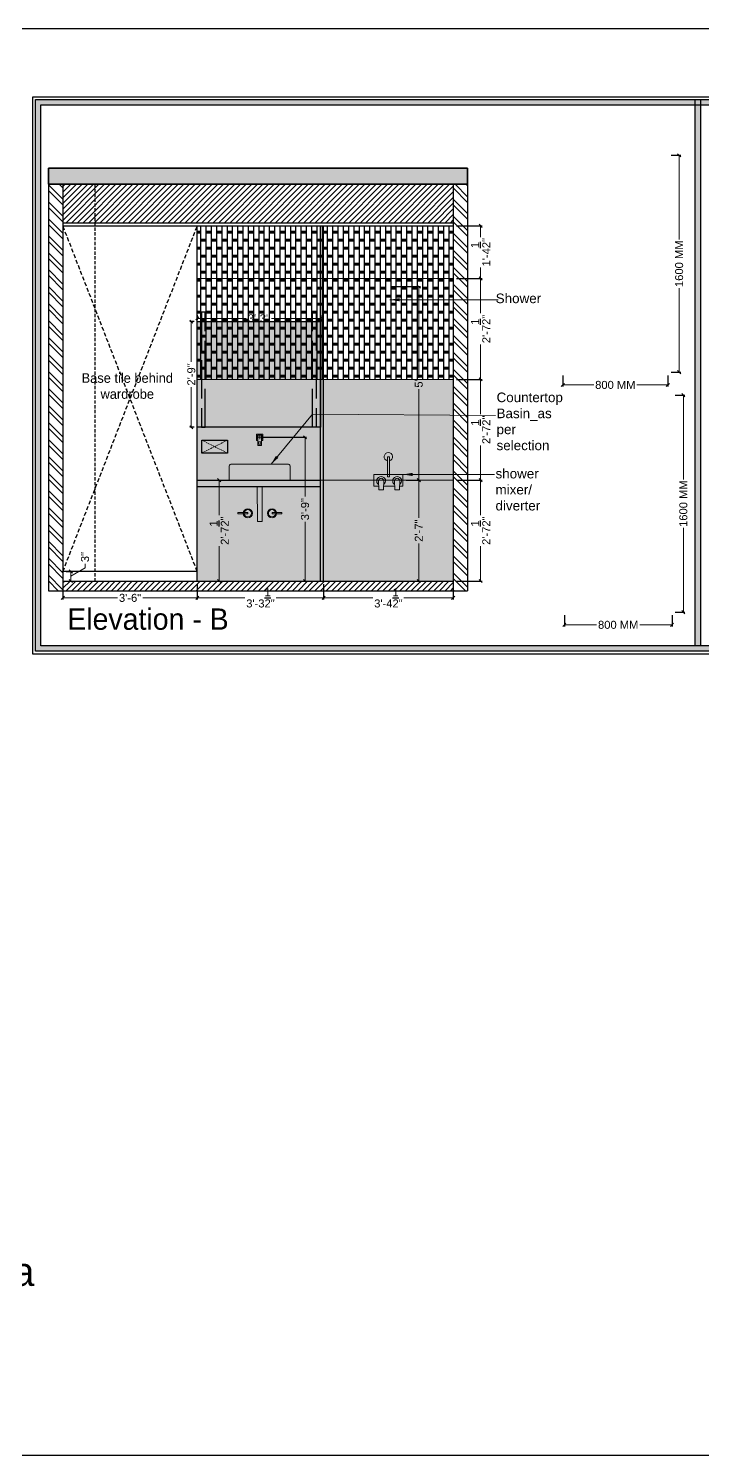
# Model space of a CAD drawing. Header units: millimetres. Extents: x 56222 to 3066687, y -650199 to -121287.
# Drawn here: x 149151 to 149361.6, y -185414.1 to -184968.4 of the extents above; entities that cross this region are included whole.
import ezdxf

# ---------------------------------------------------------------- set-up
doc = ezdxf.new("R2010")
doc.units = ezdxf.units.MM
doc.header["$MEASUREMENT"] = 0
doc.header["$PDMODE"] = 35
for name, pattern in [('ACAD_ISO02W100', [15, 12, -3]), ('DASHED', [0.75, 0.5, -0.25]), ('DASHED2', [0.375, 0.25, -0.125]), ('DASHEDX2', [1.5, 1, -0.5])]:
    doc.linetypes.add(name, pattern=pattern)
doc.layers.get('Defpoints').update_dxf_attribs({"color": 220})
doc.layers.add('AR HATCH-7', color=7, linetype='Continuous')
doc.layers.add('str coll', color=6, linetype='Continuous')
for name, color, linetype, lineweight in [('dim05', 1, 'Continuous', 13), ('Dimension', 10, 'DASHEDX2', 20), ('Flooring', 253, 'Continuous', 30), ('FUR', 250, 'Continuous', 0), ('FURNITURE', 32, 'Continuous', 9), ('HACHA', 253, 'Continuous', 5), ('INT-MISCELLENOUS', 250, 'Continuous', 0), ('LABALLING', 1, 'Continuous', 25), ('NAME PLATE', 7, 'Continuous', 25), ('sec. mark', 5, 'Continuous', 25), ('SECOND FLOOR ( PLine )', 7, 'Continuous', 30), ('UTILITY', 48, 'Continuous', 9), ('wall', 7, 'Continuous', 30), ('XX~SLAB ( BEAM )~ ( DIM )', 7, 'Continuous', 9), ('XX~STR BEAM', 5, 'ACAD_ISO02W100', 9)]:
    doc.layers.add(name, color=color, linetype=linetype, lineweight=lineweight)
doc.layers.add('hatch', color=253, linetype='Continuous', lineweight=0, transparency=0.4)
doc.styles.add('Arial', font='arial.ttf')
doc.styles.add('DATE', font='swissc.ttf', dxfattribs={"height": 6.75})
doc.styles.get("Standard").update_dxf_attribs({"font": 'arial.ttf', "height": 6})
doc.dimstyles.new('ISO-25', dxfattribs={"dimtxt": 2.5, "dimasz": 1, "dimexe": 0.5, "dimexo": 1, "dimtad": 0, "dimdec": 1, "dimlunit": 4, "dimtxsty": 'Standard', "dimblk": 'OBLIQUE', "dimcen": 2.5, "dimclrd": 1, "dimclre": 1, "dimclrt": 5, "dimadec": 0, "dimazin": 0, "dimtfac": 1, "dimtdec": 1, "dimtmove": 0, "dimatfit": 3, "dimfxl": 1, "dimlwd": -1, "dimarcsym": 0})
pattern_1 = [(45, (-68.966, 121.1821), (-0.8838834765, 0.8838834765), [])]
pattern_2 = [(135, (-68.966, 121.182), (-2.65165043, -2.65165043), []), (135, (-68.966, 122.95), (-2.65165043, -2.65165043), [])]

# ---------------------------------------------------------------- blocks, each defined once
blk = doc.blocks.new('28')
at = {"layer": 'INT-MISCELLENOUS'}
for p, q in [((2734, 15226), (2801, 15226)), ((2734, 15158), (2734, 15225)), ((2747, 15158), (2734, 15158)), ((2744, 15215), (2744, 15169)), ((2744, 15214), (2744, 15170)), ((2791, 15215), (2745, 15215)), ((2745, 15214), (2745, 15170)), ((2746, 15213), (2745, 15191)), ((2745, 15190), (2745, 15169)), ((2745, 15169), (2745, 15169)), ((2745, 15169), (2747, 15169)), ((2790, 15215), (2746, 15215)), ((2790, 15215), (2746, 15215)), ((2746, 15213), (2748, 15212)), ((2746, 15168), (2747, 15168)), ((2746, 15168), (2747, 15168)), ((2789, 15213), (2747, 15213)), ((2747, 15166), (2747, 15105)), ((2748, 15212), (2748, 15105)), ((2788, 15192), (2748, 15192)), ((2763, 15192), (2773, 15192)), ((2768, 15212), (2768, 15172)), ((2788, 15212), (2790, 15213)), ((2788, 15105), (2788, 15212)), ((2789, 15169), (2790, 15169)), ((2789, 15168), (2791, 15168)), ((2789, 15168), (2790, 15168)), ((2789, 15168), (2790, 15168)), ((2789, 15105), (2789, 15166)), ((2801, 15158), (2789, 15158)), ((2791, 15191), (2790, 15213)), ((2790, 15169), (2790, 15169)), ((2791, 15170), (2791, 15214)), ((2791, 15169), (2791, 15190)), ((2792, 15169), (2792, 15215)), ((2792, 15170), (2792, 15214)), ((2802, 15225), (2802, 15158)), ((2788, 15104), (2748, 15104)), ((2748, 15104), (2748, 15104)), ((2756, 15143), (2756, 15122)), ((2778, 15145), (2758, 15145)), ((2758, 15120), (2778, 15120)), ((2780, 15122), (2780, 15143)), ((2788, 15104), (2788, 15104))]:
    blk.add_line(p, q, dxfattribs=at)
for centre, radius, start, end in [((2734, 15225), 0.5, 90, 180), ((2734, 15158), 0.5, 180, 270), ((2745, 15215), 0.5, 90, 180), ((2746, 15214), 1.75, 90, 180), ((2746, 15170), 1.75, 180, 270), ((2745, 15169), 0.5, 180, 270), ((2746, 15214), 1.54, 90, 180), ((2745, 15190), 0.5, 176.8709, 180.0001), ((2746, 15170), 1.54, 180, 270), ((2745, 15169), 0.5, 180.0001, 270), ((2747, 15213), 0.5, 90, 176.8709), ((2789, 15213), 0.5, 3.1291, 90), ((2790, 15214), 1.75, 0, 90), ((2790, 15214), 1.54, 0, 90), ((2790, 15170), 1.75, 270, 0), ((2790, 15170), 1.54, 270, 0), ((2790, 15169), 0.5, 270, 359.9999), ((2791, 15215), 0.5, 0, 90), ((2790, 15190), 0.5, 0, 3.1291), ((2791, 15169), 0.5, 270, 0), ((2801, 15225), 0.5, 0, 90), ((2801, 15158), 0.5, 270, 0), ((2748, 15105), 0.5, 180, 270), ((2788, 15105), 0.5, 270, 0)]:
    blk.add_arc(centre, radius, start, end, dxfattribs=at)
blk.add_ellipse((2789, 15166), major_axis=(0, -3.5), ratio=0.087489, start_param=4.267199, end_param=4.712542, dxfattribs=at)
for points, knots in [([(2747, 15169), (2747, 15169), (2747, 15169), (2747, 15169), (2747, 15168), (2747, 15167), (2747, 15167), (2747, 15166)], [0.1341546, 0.1341546, 0.1341546, 0.1341546, 0.2729105, 0.4084535, 0.5742392, 0.7712264, 1, 1, 1, 1]), ([(2789, 15168), (2789, 15168), (2789, 15168), (2789, 15169), (2789, 15169), (2789, 15169), (2789, 15169), (2789, 15169)], [0, 0, 0, 0, 0.01693, 0.2332864, 0.4356781, 0.6238469, 0.7791071, 0.7791071, 0.7791071, 0.7791071]), ([(2756, 15143), (2756, 15143), (2756, 15144), (2756, 15144), (2757, 15145), (2757, 15145), (2758, 15145)], [0, 0, 0, 0, 0.263778, 0.516477, 0.767899, 1, 1, 1, 1]), ([(2758, 15120), (2757, 15120), (2757, 15120), (2756, 15121), (2756, 15122), (2756, 15122), (2756, 15122)], [0, 0, 0, 0, 0.263778, 0.516477, 0.767899, 1, 1, 1, 1]), ([(2778, 15145), (2778, 15145), (2779, 15145), (2780, 15144), (2780, 15144), (2780, 15143), (2780, 15143)], [0, 0, 0, 0, 0.263778, 0.516477, 0.767899, 1, 1, 1, 1]), ([(2780, 15122), (2780, 15122), (2780, 15121), (2780, 15121), (2779, 15120), (2778, 15120), (2778, 15120)], [0, 0, 0, 0, 0.263778, 0.516477, 0.767899, 1, 1, 1, 1])]:
    blk.add_open_spline(points, degree=3, knots=knots, dxfattribs=at)
blk = doc.blocks.new('404COK-E')
for p, q in [((0.82, 0, 1), (0.7, -2.68, 1)), ((-0.82, 0, 1), (-0.7, -2.68, 1)), ((-0.57, -2.8, 1), (0.57, -2.8, 1))]:
    blk.add_line(p, q)
for centre, radius, start, end in [((0, 0, 1), 1.38, 304.096, 235.904), ((0, 0, 1), 0.824, 0, 180), ((-0.57, -2.68, 1), 0.125, 180, 270), ((0.57, -2.68, 1), 0.125, 270, 0)]:
    blk.add_arc(centre, radius, start, end)
blk = doc.blocks.new('hgwg')
at = {"layer": 'Dimension', "true_color": 0xd39e00}
h = blk.add_hatch(color=42, dxfattribs=at)
h.dxf.hatch_style = 1
h.paths.add_polyline_path([(27505.71, 45.05), (27494.27, 45.05), (27494.27, 44.9), (27505.71, 44.9)])
h = blk.add_hatch(color=42, dxfattribs=at)
h.dxf.hatch_style = 1
h.paths.add_polyline_path([(27523.3, 44.9), (27509.68, 44.9), (27509.68, 44.75), (27523.3, 44.75)])
at = {"layer": 'Dimension', "color": 42, "true_color": 0xd39e00}
for p, q in [((27494.27, 45.05), (27505.71, 45.05)), ((27494.27, 44.9), (27494.27, 45.05)), ((27494.27, 44.9), (27505.71, 44.9)), ((27505.71, 45.05), (27505.71, 44.9)), ((27509.68, 44.9), (27523.3, 44.9)), ((27509.68, 44.9), (27509.68, 44.75)), ((27523.3, 44.75), (27523.3, 44.9)), ((27509.68, 44.75), (27523.3, 44.75))]:
    blk.add_line(p, q, dxfattribs=at)
at = {"layer": 'Dimension', "color": 42, "true_color": 0xd39e00, "attachment_point": 1}
for s, width, insert, char_height in [('{\\fCinzel|b0|i0|c0|p2;\\H1.5x;M\\fAmsterdam One|b0|i0|c0|p2;\\H2x;aya}', 85.3277, (27490.17, 69.17), 6), ('{\\fCinzel|b0|i0|c0|p2;SPACE     STUDIO}', 66.129, (27494.83, 47.86), 2.5)]:
    blk.add_mtext_dynamic_manual_height_columns(s, width=width, gutter_width=30, heights=[0], dxfattribs=dict(at, insert=insert, char_height=char_height))
blk = doc.blocks.new('_Oblique')
at = {"layer": 'wall', "color": 0, "lineweight": -2}
blk.add_line((-0.5, -0.5), (0.5, 0.5), dxfattribs=at)
blk = doc.blocks.new('*D1089')
at = {"layer": 'Defpoints', "color": 0, "lineweight": 25, "transparency": 16777216}
for p in [(149207.34, -185109.48, -0.13), (149210.58, -185109.48), (149207.34, -185140.97)]:
    blk.add_point(p, dxfattribs=at)
at = {"layer": 'dim05', "color": 1, "linetype": 'Continuous', "lineweight": -2, "transparency": 16777216}
for p, q in [((149208.34, -185109.48), (149211.08, -185109.48)), ((149208.34, -185140.97), (149211.08, -185140.97))]:
    blk.add_line(p, q, dxfattribs=at)
at = {"layer": 'dim05', "color": 1, "linetype": 'Continuous', "transparency": 16777216}
for p, q in [((149210.58, -185109.48), (149210.58, -185120.35)), ((149210.58, -185140.97), (149210.58, -185130.11))]:
    blk.add_line(p, q, dxfattribs=at)
at = {"layer": 'dim05', "color": 1, "transparency": 16777216}
for p, rotation in [((149210.58, -185109.48), 90), ((149210.58, -185140.97), 270)]:
    blk.add_blockref('_Oblique', p, dxfattribs=dict(at, rotation=rotation))
at = {"layer": 'dim05', "color": 5, "lineweight": 25, "transparency": 16777216, "insert": (149210.58, -185125.23), "char_height": 2.5, "attachment_point": 5, "rotation": 90, "style": 'Arial'}
blk.add_mtext('2\'-7{\\H1x;\\S1/2;}"', dxfattribs=at)
blk = doc.blocks.new('*D1090')
at = {"layer": 'Defpoints', "color": 0, "lineweight": 25, "transparency": 16777216}
for p in [(149223.23, -185096.07, -0.13), (149223.48, -185140.97, -0.13), (149237.42, -185140.97)]:
    blk.add_point(p, dxfattribs=at)
at = {"layer": 'dim05', "color": 1, "linetype": 'Continuous', "lineweight": -2, "transparency": 16777216}
for p, q in [((149224.23, -185096.07), (149237.92, -185096.07)), ((149224.48, -185140.97), (149237.92, -185140.97))]:
    blk.add_line(p, q, dxfattribs=at)
at = {"layer": 'dim05', "color": 1, "linetype": 'Continuous', "transparency": 16777216}
for p, q in [((149237.42, -185096.07), (149237.42, -185114.58)), ((149237.42, -185140.97), (149237.42, -185122.47))]:
    blk.add_line(p, q, dxfattribs=at)
at = {"layer": 'dim05', "color": 1, "transparency": 16777216}
for p, rotation in [((149237.42, -185096.07), 90), ((149237.42, -185140.97), 270)]:
    blk.add_blockref('_Oblique', p, dxfattribs=dict(at, rotation=rotation))
at = {"layer": 'dim05', "color": 5, "lineweight": 25, "transparency": 16777216, "insert": (149237.42, -185118.52), "char_height": 2.5, "attachment_point": 5, "rotation": 90, "style": 'Arial'}
blk.add_mtext('3\'-9"', dxfattribs=at)
blk = doc.blocks.new('*D1091')
at = {"layer": 'Defpoints', "color": 0, "lineweight": 25, "transparency": 16777216}
for p in [(149268.01, -185109.48, -0.19), (149268.01, -185140.97, -0.13), (149272.96, -185140.97)]:
    blk.add_point(p, dxfattribs=at)
at = {"layer": 'dim05', "color": 1, "linetype": 'Continuous', "lineweight": -2, "transparency": 16777216}
for p, q in [((149269.01, -185109.48), (149273.46, -185109.48)), ((149269.01, -185140.97), (149273.46, -185140.97))]:
    blk.add_line(p, q, dxfattribs=at)
at = {"layer": 'dim05', "color": 1, "linetype": 'Continuous', "transparency": 16777216}
for p, q in [((149272.96, -185109.48), (149272.96, -185121.26)), ((149272.96, -185140.97), (149272.96, -185129.2))]:
    blk.add_line(p, q, dxfattribs=at)
at = {"layer": 'dim05', "color": 1, "transparency": 16777216}
for p, rotation in [((149272.96, -185109.48), 90), ((149272.96, -185140.97), 270)]:
    blk.add_blockref('_Oblique', p, dxfattribs=dict(at, rotation=rotation))
at = {"layer": 'dim05', "color": 5, "lineweight": 25, "transparency": 16777216, "insert": (149272.96, -185125.23), "char_height": 2.5, "attachment_point": 5, "rotation": 90, "style": 'Arial'}
blk.add_mtext('2\'-7"', dxfattribs=at)
blk = doc.blocks.new('*D1092')
at = {"layer": 'Defpoints', "color": 0, "lineweight": 25, "transparency": 16777216}
for p in [(149263.48, -185049.02, -0.19), (149272.96, -185049.02), (149268.01, -185109.48, -0.19)]:
    blk.add_point(p, dxfattribs=at)
at = {"layer": 'dim05', "color": 1, "linetype": 'Continuous', "lineweight": -2, "transparency": 16777216}
for p, q in [((149264.48, -185049.02), (149273.46, -185049.02)), ((149269.01, -185109.48), (149273.46, -185109.48))]:
    blk.add_line(p, q, dxfattribs=at)
at = {"layer": 'dim05', "color": 1, "linetype": 'Continuous', "transparency": 16777216}
for p, q in [((149272.96, -185049.02), (149272.96, -185077.47)), ((149272.96, -185109.48), (149272.96, -185081.02))]:
    blk.add_line(p, q, dxfattribs=at)
at = {"layer": 'dim05', "color": 1, "transparency": 16777216}
for p, rotation in [((149272.96, -185049.02), 90), ((149272.96, -185109.48), 270)]:
    blk.add_blockref('_Oblique', p, dxfattribs=dict(at, rotation=rotation))
at = {"layer": 'dim05', "color": 5, "lineweight": 25, "transparency": 16777216, "insert": (149272.96, -185079.25), "char_height": 2.5, "attachment_point": 5, "rotation": 90, "style": 'Arial'}
blk.add_mtext("5'", dxfattribs=at)
blk = doc.blocks.new('*D1101')
at = {"layer": 'Defpoints', "color": 0, "lineweight": 25, "transparency": 16777216}
for p in [(149161.73, -185140.97), (149203.73, -185140.97, -0.13), (149203.73, -185146.23)]:
    blk.add_point(p, dxfattribs=at)
at = {"layer": 'dim05', "color": 1, "linetype": 'Continuous', "lineweight": -2, "transparency": 16777216}
for p, q in [((149161.73, -185141.97), (149161.73, -185146.73)), ((149203.73, -185141.97), (149203.73, -185146.73))]:
    blk.add_line(p, q, dxfattribs=at)
at = {"layer": 'dim05', "color": 1, "linetype": 'Continuous', "transparency": 16777216}
for p, q in [((149161.73, -185146.23), (149178.78, -185146.23)), ((149203.73, -185146.23), (149186.68, -185146.23))]:
    blk.add_line(p, q, dxfattribs=at)
at = {"layer": 'dim05', "color": 1, "transparency": 16777216, "rotation": 180}
blk.add_blockref('_Oblique', (149161.73, -185146.23), dxfattribs=at)
at = {"layer": 'dim05', "color": 1, "transparency": 16777216}
blk.add_blockref('_Oblique', (149203.73, -185146.23), dxfattribs=at)
at = {"layer": 'dim05', "color": 5, "lineweight": 25, "transparency": 16777216, "insert": (149182.73, -185146.23), "char_height": 2.5, "attachment_point": 5, "style": 'Arial'}
blk.add_mtext('3\'-6"', dxfattribs=at)
blk = doc.blocks.new('*D1102')
at = {"layer": 'Defpoints', "color": 0, "lineweight": 25, "transparency": 16777216}
for p in [(149203.73, -185140.97, -0.13), (149243.23, -185140.97, -0.13), (149243.23, -185146.23)]:
    blk.add_point(p, dxfattribs=at)
at = {"layer": 'dim05', "color": 1, "linetype": 'Continuous', "lineweight": -2, "transparency": 16777216}
for p, q in [((149203.73, -185141.97), (149203.73, -185146.73)), ((149243.23, -185141.97), (149243.23, -185146.73))]:
    blk.add_line(p, q, dxfattribs=at)
at = {"layer": 'dim05', "color": 1, "linetype": 'Continuous', "transparency": 16777216}
for p, q in [((149203.73, -185146.23), (149218.62, -185146.23)), ((149243.23, -185146.23), (149228.34, -185146.23))]:
    blk.add_line(p, q, dxfattribs=at)
at = {"layer": 'dim05', "color": 1, "transparency": 16777216, "rotation": 180}
blk.add_blockref('_Oblique', (149203.73, -185146.23), dxfattribs=at)
at = {"layer": 'dim05', "color": 1, "transparency": 16777216}
blk.add_blockref('_Oblique', (149243.23, -185146.23), dxfattribs=at)
at = {"layer": 'dim05', "color": 5, "lineweight": 25, "transparency": 16777216, "insert": (149223.48, -185146.23), "char_height": 2.5, "attachment_point": 5, "style": 'Arial'}
blk.add_mtext('3\'-3{\\H1x;\\S1/2;}"', dxfattribs=at)
blk = doc.blocks.new('*D1103')
at = {"layer": 'Defpoints', "color": 0, "lineweight": 25, "transparency": 16777216}
for p in [(149243.23, -185140.97, -0.13), (149283.73, -185140.97, -0.25), (149283.73, -185146.23)]:
    blk.add_point(p, dxfattribs=at)
at = {"layer": 'dim05', "color": 1, "linetype": 'Continuous', "lineweight": -2, "transparency": 16777216}
for p, q in [((149243.23, -185141.97), (149243.23, -185146.73)), ((149283.73, -185141.97), (149283.73, -185146.73))]:
    blk.add_line(p, q, dxfattribs=at)
at = {"layer": 'dim05', "color": 1, "linetype": 'Continuous', "transparency": 16777216}
for p, q in [((149243.23, -185146.23), (149258.62, -185146.23)), ((149283.73, -185146.23), (149268.34, -185146.23))]:
    blk.add_line(p, q, dxfattribs=at)
at = {"layer": 'dim05', "color": 1, "transparency": 16777216, "rotation": 180}
blk.add_blockref('_Oblique', (149243.23, -185146.23), dxfattribs=at)
at = {"layer": 'dim05', "color": 1, "transparency": 16777216}
blk.add_blockref('_Oblique', (149283.73, -185146.23), dxfattribs=at)
at = {"layer": 'dim05', "color": 5, "lineweight": 25, "transparency": 16777216, "insert": (149263.48, -185146.23), "char_height": 2.5, "attachment_point": 5, "style": 'Arial'}
blk.add_mtext('3\'-4{\\H1x;\\S1/2;}"', dxfattribs=at)
blk = doc.blocks.new('*D1104')
at = {"layer": 'Defpoints', "color": 0, "lineweight": 25, "transparency": 16777216}
for p in [(149283.73, -185109.48, -0.13), (149292.31, -185109.48), (149283.73, -185140.97)]:
    blk.add_point(p, dxfattribs=at)
at = {"layer": 'dim05', "color": 1, "linetype": 'Continuous', "lineweight": -2, "transparency": 16777216}
for p, q in [((149284.73, -185109.48), (149292.81, -185109.48)), ((149284.73, -185140.97), (149292.81, -185140.97))]:
    blk.add_line(p, q, dxfattribs=at)
at = {"layer": 'dim05', "color": 1, "linetype": 'Continuous', "transparency": 16777216}
for p, q in [((149292.31, -185109.48), (149292.31, -185120.35)), ((149292.31, -185140.97), (149292.31, -185130.11))]:
    blk.add_line(p, q, dxfattribs=at)
at = {"layer": 'dim05', "color": 1, "transparency": 16777216}
for p, rotation in [((149292.31, -185109.48), 90), ((149292.31, -185140.97), 270)]:
    blk.add_blockref('_Oblique', p, dxfattribs=dict(at, rotation=rotation))
at = {"layer": 'dim05', "color": 5, "lineweight": 25, "transparency": 16777216, "insert": (149292.31, -185125.23), "char_height": 2.5, "attachment_point": 5, "rotation": 90, "style": 'Arial'}
blk.add_mtext('2\'-7{\\H1x;\\S1/2;}"', dxfattribs=at)
blk = doc.blocks.new('*D1105')
at = {"layer": 'Defpoints', "color": 0, "lineweight": 25, "transparency": 16777216}
for p in [(149283.73, -185077.98, -0.13), (149292.31, -185077.98), (149283.73, -185109.48)]:
    blk.add_point(p, dxfattribs=at)
at = {"layer": 'dim05', "color": 1, "linetype": 'Continuous', "lineweight": -2, "transparency": 16777216}
for p, q in [((149284.73, -185077.98), (149292.81, -185077.98)), ((149284.73, -185109.48), (149292.81, -185109.48))]:
    blk.add_line(p, q, dxfattribs=at)
at = {"layer": 'dim05', "color": 1, "linetype": 'Continuous', "transparency": 16777216}
for p, q in [((149292.31, -185077.98), (149292.31, -185088.85)), ((149292.31, -185109.48), (149292.31, -185098.61))]:
    blk.add_line(p, q, dxfattribs=at)
at = {"layer": 'dim05', "color": 1, "transparency": 16777216}
for p, rotation in [((149292.31, -185077.98), 90), ((149292.31, -185109.48), 270)]:
    blk.add_blockref('_Oblique', p, dxfattribs=dict(at, rotation=rotation))
at = {"layer": 'dim05', "color": 5, "lineweight": 25, "transparency": 16777216, "insert": (149292.31, -185093.73), "char_height": 2.5, "attachment_point": 5, "rotation": 90, "style": 'Arial'}
blk.add_mtext('2\'-7{\\H1x;\\S1/2;}"', dxfattribs=at)
blk = doc.blocks.new('*D1106')
at = {"layer": 'Defpoints', "color": 0, "lineweight": 25, "transparency": 16777216}
for p in [(149283.73, -185046.49, -0.13), (149292.31, -185046.49), (149283.73, -185077.98)]:
    blk.add_point(p, dxfattribs=at)
at = {"layer": 'dim05', "color": 1, "linetype": 'Continuous', "lineweight": -2, "transparency": 16777216}
for p, q in [((149284.73, -185046.49), (149292.81, -185046.49)), ((149284.73, -185077.98), (149292.81, -185077.98))]:
    blk.add_line(p, q, dxfattribs=at)
at = {"layer": 'dim05', "color": 1, "linetype": 'Continuous', "transparency": 16777216}
for p, q in [((149292.31, -185046.49), (149292.31, -185057.35)), ((149292.31, -185077.98), (149292.31, -185067.12))]:
    blk.add_line(p, q, dxfattribs=at)
at = {"layer": 'dim05', "color": 1, "transparency": 16777216}
for p, rotation in [((149292.31, -185046.49), 90), ((149292.31, -185077.98), 270)]:
    blk.add_blockref('_Oblique', p, dxfattribs=dict(at, rotation=rotation))
at = {"layer": 'dim05', "color": 5, "lineweight": 25, "transparency": 16777216, "insert": (149292.31, -185062.23), "char_height": 2.5, "attachment_point": 5, "rotation": 90, "style": 'Arial'}
blk.add_mtext('2\'-7{\\H1x;\\S1/2;}"', dxfattribs=at)
blk = doc.blocks.new('*D1107')
at = {"layer": 'Defpoints', "color": 0, "lineweight": 25, "transparency": 16777216}
for p in [(149283.73, -185030.03), (149292.31, -185030.03), (149283.73, -185046.49)]:
    blk.add_point(p, dxfattribs=at)
at = {"layer": 'dim05', "color": 1, "linetype": 'Continuous', "lineweight": -2, "transparency": 16777216}
for p, q in [((149284.73, -185030.03), (149292.81, -185030.03)), ((149284.73, -185046.49), (149292.81, -185046.49))]:
    blk.add_line(p, q, dxfattribs=at)
at = {"layer": 'dim05', "color": 1, "linetype": 'Continuous', "transparency": 16777216}
for p, q in [((149292.31, -185030.03), (149292.31, -185033.52)), ((149292.31, -185046.49), (149292.31, -185043))]:
    blk.add_line(p, q, dxfattribs=at)
at = {"layer": 'dim05', "color": 1, "transparency": 16777216}
for p, rotation in [((149292.31, -185030.03), 90), ((149292.31, -185046.49), 270)]:
    blk.add_blockref('_Oblique', p, dxfattribs=dict(at, rotation=rotation))
at = {"layer": 'dim05', "color": 5, "lineweight": 25, "transparency": 16777216, "insert": (149292.31, -185038.26), "char_height": 2.5, "attachment_point": 5, "rotation": 90, "style": 'Arial'}
blk.add_mtext('1\'-4{\\H1x;\\S1/2;}"', dxfattribs=at)
blk = doc.blocks.new('*D1119')
at = {"layer": 'Defpoints', "color": 0, "lineweight": 25, "transparency": 16777216}
for p in [(149161.73, -185137.97), (149164.18, -185137.97), (149161.73, -185140.97)]:
    blk.add_point(p, dxfattribs=at)
at = {"layer": 'dim05', "color": 1, "linetype": 'Continuous', "lineweight": -2, "transparency": 16777216}
for p, q in [((149162.73, -185137.97), (149164.68, -185137.97)), ((149162.73, -185140.97), (149164.68, -185140.97))]:
    blk.add_line(p, q, dxfattribs=at)
at = {"layer": 'dim05', "color": 1, "linetype": 'Continuous', "transparency": 16777216}
for p, q in [((149164.18, -185139.47), (149168.65, -185136.79)), ((149164.18, -185140.97), (149164.18, -185137.97)), ((149168.65, -185136.79), (149168.65, -185135.54))]:
    blk.add_line(p, q, dxfattribs=at)
at = {"layer": 'dim05', "color": 1, "transparency": 16777216}
for p, rotation in [((149164.18, -185137.97), 90), ((149164.18, -185140.97), 270)]:
    blk.add_blockref('_Oblique', p, dxfattribs=dict(at, rotation=rotation))
at = {"layer": 'dim05', "color": 5, "lineweight": 25, "transparency": 16777216, "insert": (149168.65, -185133.48), "char_height": 2.5, "attachment_point": 5, "rotation": 90, "style": 'Arial'}
blk.add_mtext('3"', dxfattribs=at)
blk = doc.blocks.new('*D1131')
at = {"layer": 'Defpoints', "color": 0, "lineweight": 25, "transparency": 16777216}
for p in [(149350.81, -185007.99), (149350.81, -185075.73), (149354.36, -185075.73)]:
    blk.add_point(p, dxfattribs=at)
at = {"layer": 'dim05', "color": 1, "linetype": 'Continuous', "lineweight": -2, "transparency": 16777216}
for p, q in [((149351.81, -185007.99), (149354.86, -185007.99)), ((149351.81, -185075.73), (149354.86, -185075.73))]:
    blk.add_line(p, q, dxfattribs=at)
at = {"layer": 'dim05', "color": 1, "linetype": 'Continuous', "transparency": 16777216}
for p, q in [((149354.36, -185007.99), (149354.36, -185034.28)), ((149354.36, -185075.73), (149354.36, -185049.44))]:
    blk.add_line(p, q, dxfattribs=at)
at = {"layer": 'dim05', "color": 1, "transparency": 16777216}
for p, rotation in [((149354.36, -185007.99), 90), ((149354.36, -185075.73), 270)]:
    blk.add_blockref('_Oblique', p, dxfattribs=dict(at, rotation=rotation))
at = {"layer": 'dim05', "color": 5, "lineweight": 25, "transparency": 16777216, "insert": (149354.36, -185041.86), "char_height": 2.5, "attachment_point": 5, "rotation": 90, "style": 'Arial'}
blk.add_mtext('1600 MM', dxfattribs=at)
blk = doc.blocks.new('*D1129')
at = {"layer": 'Defpoints', "color": 0, "lineweight": 25, "transparency": 16777216}
for p in [(149318, -185075.73), (149350.81, -185075.73), (149350.81, -185079.72)]:
    blk.add_point(p, dxfattribs=at)
at = {"layer": 'dim05', "color": 1, "linetype": 'Continuous', "lineweight": -2, "transparency": 16777216}
for p, q in [((149318, -185076.73), (149318, -185080.22)), ((149350.81, -185076.73), (149350.81, -185080.22))]:
    blk.add_line(p, q, dxfattribs=at)
at = {"layer": 'dim05', "color": 1, "linetype": 'Continuous', "transparency": 16777216}
for p, q in [((149318, -185079.72), (149327.68, -185079.72)), ((149350.81, -185079.72), (149341.14, -185079.72))]:
    blk.add_line(p, q, dxfattribs=at)
at = {"layer": 'dim05', "color": 1, "transparency": 16777216, "rotation": 180}
blk.add_blockref('_Oblique', (149318, -185079.72), dxfattribs=at)
at = {"layer": 'dim05', "color": 1, "transparency": 16777216}
blk.add_blockref('_Oblique', (149350.81, -185079.72), dxfattribs=at)
at = {"layer": 'dim05', "color": 5, "lineweight": 25, "transparency": 16777216, "insert": (149334.41, -185079.72), "char_height": 2.5, "attachment_point": 5, "style": 'Arial'}
blk.add_mtext('800 MM', dxfattribs=at)
blk = doc.blocks.new('*D1130')
at = {"layer": 'Defpoints', "color": 0, "lineweight": 25, "transparency": 16777216}
for p in [(149352.12, -185082.92), (149352.12, -185150.66), (149355.67, -185150.66)]:
    blk.add_point(p, dxfattribs=at)
at = {"layer": 'dim05', "color": 1, "linetype": 'Continuous', "lineweight": -2, "transparency": 16777216}
for p, q in [((149353.12, -185082.92), (149356.17, -185082.92)), ((149353.12, -185150.66), (149356.17, -185150.66))]:
    blk.add_line(p, q, dxfattribs=at)
at = {"layer": 'dim05', "color": 1, "linetype": 'Continuous', "transparency": 16777216}
for p, q in [((149355.67, -185082.92), (149355.67, -185109.2)), ((149355.67, -185150.66), (149355.67, -185124.37))]:
    blk.add_line(p, q, dxfattribs=at)
at = {"layer": 'dim05', "color": 1, "transparency": 16777216}
for p, rotation in [((149355.67, -185082.92), 90), ((149355.67, -185150.66), 270)]:
    blk.add_blockref('_Oblique', p, dxfattribs=dict(at, rotation=rotation))
at = {"layer": 'dim05', "color": 5, "lineweight": 25, "transparency": 16777216, "insert": (149355.67, -185116.79), "char_height": 2.5, "attachment_point": 5, "rotation": 90, "style": 'Arial'}
blk.add_mtext('1600 MM', dxfattribs=at)
blk = doc.blocks.new('*D1128')
at = {"layer": 'Defpoints', "color": 0, "lineweight": 25, "transparency": 16777216}
for p in [(149318.47, -185150.66), (149352.12, -185150.66), (149352.12, -185154.65)]:
    blk.add_point(p, dxfattribs=at)
at = {"layer": 'dim05', "color": 1, "linetype": 'Continuous', "lineweight": -2, "transparency": 16777216}
for p, q in [((149318.47, -185151.66), (149318.47, -185155.15)), ((149352.12, -185151.66), (149352.12, -185155.15))]:
    blk.add_line(p, q, dxfattribs=at)
at = {"layer": 'dim05', "color": 1, "linetype": 'Continuous', "transparency": 16777216}
for p, q in [((149318.47, -185154.65), (149328.57, -185154.65)), ((149352.12, -185154.65), (149342.03, -185154.65))]:
    blk.add_line(p, q, dxfattribs=at)
at = {"layer": 'dim05', "color": 1, "transparency": 16777216, "rotation": 180}
blk.add_blockref('_Oblique', (149318.47, -185154.65), dxfattribs=at)
at = {"layer": 'dim05', "color": 1, "transparency": 16777216}
blk.add_blockref('_Oblique', (149352.12, -185154.65), dxfattribs=at)
at = {"layer": 'dim05', "color": 5, "lineweight": 25, "transparency": 16777216, "insert": (149335.3, -185154.65), "char_height": 2.5, "attachment_point": 5, "style": 'Arial'}
blk.add_mtext('800 MM', dxfattribs=at)
blk = doc.blocks.new('*D1286')
at = {"layer": 'Defpoints', "color": 0, "lineweight": 25, "transparency": 16777216}
for p in [(149201.87, -185059.94), (149203.73, -185059.94, -0.13), (149203.73, -185092.94, -0.13)]:
    blk.add_point(p, dxfattribs=at)
at = {"layer": 'dim05', "color": 1, "linetype": 'Continuous', "lineweight": -2, "transparency": 16777216}
for p, q in [((149202.73, -185059.94), (149201.37, -185059.94)), ((149202.73, -185092.94), (149201.37, -185092.94))]:
    blk.add_line(p, q, dxfattribs=at)
at = {"layer": 'dim05', "color": 1, "linetype": 'Continuous', "transparency": 16777216}
for p, q in [((149201.87, -185059.94), (149201.87, -185072.47)), ((149201.87, -185092.94), (149201.87, -185080.41))]:
    blk.add_line(p, q, dxfattribs=at)
at = {"layer": 'dim05', "color": 1, "transparency": 16777216}
for p, rotation in [((149201.87, -185059.94), 90), ((149201.87, -185092.94), 270)]:
    blk.add_blockref('_Oblique', p, dxfattribs=dict(at, rotation=rotation))
at = {"layer": 'dim05', "color": 5, "lineweight": 25, "transparency": 16777216, "insert": (149201.87, -185076.44), "char_height": 2.5, "attachment_point": 5, "rotation": 90, "style": 'Arial'}
blk.add_mtext('2\'-9"', dxfattribs=at)
blk = doc.blocks.new('*D1287')
at = {"layer": 'Defpoints', "color": 0, "lineweight": 25, "transparency": 16777216}
for p in [(149203.73, -185056.94), (149242.23, -185056.94, -0.13), (149242.23, -185058.92)]:
    blk.add_point(p, dxfattribs=at)
at = {"layer": 'dim05', "color": 1, "linetype": 'Continuous', "lineweight": -2, "transparency": 16777216}
for p, q in [((149203.73, -185057.94), (149203.73, -185059.42)), ((149242.23, -185057.94), (149242.23, -185059.42))]:
    blk.add_line(p, q, dxfattribs=at)
at = {"layer": 'dim05', "color": 1, "linetype": 'Continuous', "transparency": 16777216}
for p, q in [((149203.73, -185058.92), (149219.03, -185058.92)), ((149242.23, -185058.92), (149226.93, -185058.92))]:
    blk.add_line(p, q, dxfattribs=at)
at = {"layer": 'dim05', "color": 1, "transparency": 16777216, "rotation": 180}
blk.add_blockref('_Oblique', (149203.73, -185058.92), dxfattribs=at)
at = {"layer": 'dim05', "color": 1, "transparency": 16777216}
blk.add_blockref('_Oblique', (149242.23, -185058.92), dxfattribs=at)
at = {"layer": 'dim05', "color": 5, "lineweight": 25, "transparency": 16777216, "insert": (149222.98, -185058.92), "char_height": 2.5, "attachment_point": 5, "style": 'Arial'}
blk.add_mtext('3\'-3"', dxfattribs=at)

msp = doc.modelspace()

# ---------------------------------------------------------------- hatches: boundary and pattern name
at = {"layer": 'AR HATCH-7', "linetype": 'Continuous', "lineweight": 25}
h = msp.add_hatch(color=1, dxfattribs=at)
h.dxf.hatch_style = 1
h.set_gradient(color1=(199, 200, 202), color2=(147, 149, 152), name='INVCYLINDER')
h.paths.add_polyline_path([(149203.729, -185059.942), (149242.229, -185059.942), (149242.229, -185092.94), (149203.729, -185092.94)])
at = {"layer": 'hatch', "linetype": 'Continuous', "lineweight": 25}
h = msp.add_hatch(dxfattribs=at)
h.set_pattern_fill('AR-CONC', color=256, scale=0.5)
h.set_pattern_definition([(50, (-68.966, 121.182), (3.586300913, -0.313760675), [0.375, -4.125]), (355, (-68.966, 121.182), (-0.69375667, 3.76096067), [0.3, -3.3]), (100.4514445, (-68.667, 121.156), (2.892544234, 3.447199955), [0.31870096, -3.50571056]), (46.1842, (-68.966, 122.182), (5.33620665, -0.8275964), [0.5625, -6.1875]), (96.6356355, (-68.5213, 122.113), (4.67330973, 4.870593), [0.47805171, -5.2585688]), (351.184164, (-68.966, 122.182), (4.67330973, 4.870593), [0.45, -4.95]), (21, (-68.466, 121.932), (2.98453526, -2.013094453), [0.375, -4.125]), (326, (-68.466, 121.932), (1.21657666, 3.625750225), [0.3, -3.3]), (71.4514447, (-68.2173, 121.7643), (4.201111884, 1.612655764), [0.31870095, -3.50571056]), (37.5, (-68.966, 121.1821), (0.0607992766, 1.664469269), [0, -3.26, 0, -3.35, 0, -3.3125]), (7.5, (-68.966, 121.1821), (1.315347687, 1.97205856), [0, -1.91, 0, -3.185, 0, -1.2625]), (327.5, (-70.081, 121.1821), (2.669112181, -0.112774359), [0, -1.25, 0, -3.9, 0, -5.175]), (317.5, (-70.581, 121.182), (2.915930847, 0.500524912), [0, -1.625, 0, -2.59, 0, -3.675])])
h.paths.add_polyline_path([(149288.229, -185011.975), (149157.229, -185011.975), (149157.229, -185017.035), (149288.229, -185017.035)])
h = msp.add_hatch(dxfattribs=at)
h.set_pattern_fill('ANSI32', color=256, scale=10, angle=90, style=0)
h.set_pattern_definition(pattern_2)
h.paths.add_polyline_path([(149161.729, -185017.035), (149157.229, -185017.035), (149157.229, -185143.975), (149161.729, -185143.975)])
h = msp.add_hatch(dxfattribs=at)
h.set_pattern_fill('ANSI31', color=6, scale=10)
h.set_pattern_definition(pattern_1)
h.paths.add_polyline_path([(149283.729, -185017.035), (149161.729, -185017.035), (149161.729, -185029.035), (149283.729, -185029.035)])
h = msp.add_hatch(dxfattribs=at)
h.set_pattern_fill('ANSI32', color=256, scale=10, angle=90, style=0)
h.set_pattern_definition(pattern_2)
h.paths.add_polyline_path([(149288.229, -185017.035), (149283.729, -185017.035), (149283.729, -185143.975), (149288.229, -185143.975)])
at = {"layer": 'hatch', "linetype": 'Continuous', "lineweight": 25, "true_color": 0xaf7d28}
h = msp.add_hatch(dxfattribs=at)
h.set_pattern_fill('BRSTONE', color=45, scale=5, angle=90)
h.set_pattern_definition([(90, (-68.966, 121.1821), (-1.65, 1e-16), []), (180, (-68.966, 125.682), (-1.65, -2.5), [1.65, -1.65]), (180, (-68.966, 125.182), (-1.65, -2.5), [1.65, -1.65]), (90, (-69.241, 125.6821), (-1.65, 2.5), [-4.5, 0.5]), (90, (-69.516, 125.6821), (-1.65, 2.5), [-4.5, 0.5]), (90, (-69.791, 125.6821), (-1.65, 2.5), [-4.5, 0.5]), (90, (-70.066, 125.6821), (-1.65, 2.5), [-4.5, 0.5]), (90, (-70.341, 125.6821), (-1.65, 2.5), [-4.5, 0.5])])
h.paths.add_polyline_path([(149283.729, -185046.487), (149243.229, -185046.487), (149243.229, -185077.983), (149283.729, -185077.983)])
h.paths.add_polyline_path([(149243.229, -185046.487), (149203.729, -185046.487), (149203.729, -185077.983), (149243.229, -185077.983)])
h.paths.add_polyline_path([(149243.229, -185030.035), (149203.729, -185030.035), (149203.729, -185046.487), (149243.229, -185046.487)])
h.paths.add_polyline_path([(149283.729, -185030.035), (149243.229, -185030.035), (149243.229, -185046.487), (149283.729, -185046.487)])
at = {"layer": 'hatch', "linetype": 'Continuous', "lineweight": 25, "true_color": 0xc7c8ca}
h = msp.add_hatch(dxfattribs=at)
h.set_pattern_fill('AR-CONC', color=9, scale=0.1, angle=90)
h.set_pattern_definition([(140, (-68.966, 121.1821), (0.062752135, 0.7172601826), [0.075, -0.825]), (85, (-68.966, 121.1821), (-0.7521921337, -0.1387513336), [0.06, -0.66]), (190.45144446, (-68.9608, 121.2419), (-0.689439991, 0.5785088467), [0.063740192, -0.701142112]), (136.1842, (-69.166, 121.1821), (0.1655192808, 1.0672413307), [0.1125, -1.2375]), (186.6356355, (-69.1522, 121.271), (-0.974118601, 0.9346619457), [0.095610342, -1.05171376]), (81.184164, (-69.166, 121.1821), (-0.9741186003, 0.934661945), [0.09, -0.990000001]), (111, (-69.116, 121.2821), (0.4026188907, 0.5969070521), [0.075, -0.825]), (56, (-69.116, 121.2821), (-0.725150045, 0.243315332), [0.06, -0.66]), (161.45144474, (-69.08245, 121.33185), (-0.3225311528, 0.8402223767), [0.06374019, -0.701142112]), (127.5, (-68.966, 121.1821), (-0.33289385383, 0.01215985532), [0, -0.652, 0, -0.67, 0, -0.6625]), (97.5, (-68.966, 121.1821), (-0.3944117119, 0.26306953744), [0, -0.382, 0, -0.637, 0, -0.2525]), (57.5, (-68.966, 120.9591), (0.02255487173, 0.53382243617), [0, -0.25, 0, -0.78, 0, -1.035]), (47.5, (-68.966, 120.8591), (-0.1001049823, 0.5831861693), [0, -0.325, 0, -0.518, 0, -0.735])])
h.paths.add_polyline_path([(149243.229, -185109.479), (149203.729, -185109.479), (149203.729, -185140.975), (149243.229, -185140.975)])
h.paths.add_polyline_path([(149283.729, -185109.479), (149243.229, -185109.479), (149243.229, -185140.975), (149283.729, -185140.975)])
h.paths.add_polyline_path([(149283.729, -185077.983), (149243.229, -185077.983), (149243.229, -185109.479), (149283.729, -185109.479)])
h.paths.add_polyline_path([(149243.229, -185077.983), (149203.729, -185077.983), (149203.729, -185109.479), (149243.229, -185109.479)])
at = {"layer": 'hatch', "linetype": 'Continuous', "lineweight": 25}
h = msp.add_hatch(dxfattribs=at)
h.set_pattern_fill('ANSI31', color=256, scale=10, style=0)
h.set_pattern_definition(pattern_1)
h.paths.add_polyline_path([(149283.729, -185140.975), (149243.229, -185140.975), (149203.729, -185140.975), (149161.729, -185140.975), (149161.729, -185143.975), (149283.729, -185143.975)])
at = {"layer": 'NAME PLATE', "true_color": 0xd39e00}
h = msp.add_hatch(color=42, dxfattribs=at)
h.paths.add_polyline_path([(149153.142, -184990.558), (149153.142, -185162.919), (149398.017, -185162.919), (149398.017, -184990.558)])
h.paths.add_polyline_path([(149154.861, -184992.276), (149396.298, -184992.276), (149396.298, -185161.2), (149154.861, -185161.2)], flags=16)
msp.add_hatch(color=42, dxfattribs=at).paths.add_polyline_path([(149359.349, -185161.2), (149361.067, -185161.2), (149361.067, -184990.558), (149359.349, -184990.558)])

# ---------------------------------------------------------------- linework, layer by layer
at = {"color": 6, "lineweight": 30}
for p, q in [((149161.729, -185029.035, -0.063), (149283.729, -185029.035, -0.063)), ((149161.729, -185030.035, -0.063), (149283.729, -185030.035, -0.063))]:
    msp.add_line(p, q, dxfattribs=at)
at = {"layer": 'dim05', "color": 1, "lineweight": 35}
for p, q in [((149157.229, -185011.975), (149288.229, -185011.975)), ((149157.229, -185011.975), (149157.229, -185017.035)), ((149288.229, -185011.975, -0.251), (149288.229, -185017.035, -0.251)), ((149157.229, -185017.035), (149288.229, -185017.035))]:
    msp.add_line(p, q, dxfattribs=at)
at = {"layer": 'dim05', "color": 3, "linetype": 'ACAD_ISO02W100', "lineweight": 25, "elevation": -0.126}
for points in [[(149206.219, -185056.942), (149205.035, -185056.942), (149205.035, -185092.94), (149206.219, -185092.94)], [(149239.739, -185056.942), (149240.923, -185056.942), (149240.923, -185092.94), (149239.739, -185092.94)]]:
    msp.add_lwpolyline(points, close=True, dxfattribs=at)
at = {"layer": 'dim05', "color": 1, "linetype": 'Continuous', "lineweight": 25, "elevation": -0.126}
msp.add_lwpolyline([(149203.729, -185059.942), (149242.229, -185059.942), (149242.229, -185092.94), (149203.729, -185092.94)], close=True, dxfattribs=at)
at = {"layer": 'Flooring', "ltscale": 4}
msp.add_line((149161.729, -185140.975), (149283.729, -185140.975), dxfattribs=at)
at = {"layer": 'FURNITURE', "lineweight": 30}
for p, q in [((149203.729, -185140.975, -0.126), (149203.729, -185030.035, -0.126)), ((149203.729, -185137.975), (149161.729, -185137.975))]:
    msp.add_line(p, q, dxfattribs=at)
at = {"layer": 'FURNITURE', "color": 8, "elevation": -0.126}
for points in [[(149243.229, -185046.487), (149243.229, -185030.035), (149203.729, -185030.035), (149203.729, -185046.487)], [(149243.229, -185046.487), (149243.229, -185030.035), (149283.729, -185030.035), (149283.729, -185046.487)], [(149243.229, -185046.487), (149243.229, -185077.983), (149203.729, -185077.983), (149203.729, -185046.487)], [(149243.229, -185046.487), (149243.229, -185077.983), (149283.729, -185077.983), (149283.729, -185046.487)], [(149243.229, -185109.479), (149243.229, -185077.983), (149203.729, -185077.983), (149203.729, -185109.479)], [(149243.229, -185109.479), (149243.229, -185077.983), (149283.729, -185077.983), (149283.729, -185109.479)], [(149243.229, -185109.479), (149243.229, -185140.975), (149203.729, -185140.975), (149203.729, -185109.479)], [(149243.229, -185109.479), (149243.229, -185140.975), (149283.729, -185140.975), (149283.729, -185109.479)]]:
    msp.add_lwpolyline(points, close=True, dxfattribs=at)
at = {"layer": 'HACHA', "color": 5, "lineweight": 30}
for p, q in [((149242.229, -185140.975, -0.126), (149242.229, -185030.035, -0.126)), ((149243.229, -185140.975, -0.126), (149243.229, -185030.035, -0.126))]:
    msp.add_line(p, q, dxfattribs=at)
at = {"layer": 'NAME PLATE', "color": 42, "true_color": 0xd39e00}
for points in [[(149152.283, -184989.699), (149398.876, -184989.699), (149398.876, -185163.778), (149152.283, -185163.778)], [(149153.142, -184990.558), (149398.017, -184990.558), (149398.017, -185162.919), (149153.142, -185162.919)], [(149359.349, -185161.2), (149359.349, -184990.558), (149361.067, -184990.558), (149361.067, -185161.2)], [(149154.861, -184992.276), (149396.298, -184992.276), (149396.298, -185161.2), (149154.861, -185161.2)]]:
    msp.add_lwpolyline(points, close=True, dxfattribs=at)
at = {"layer": 'SECOND FLOOR ( PLine )', "color": 1, "linetype": 'DASHEDX2', "lineweight": 25}
msp.add_line((149171.729, -185017.035, -0.126), (149171.729, -185140.975), dxfattribs=at)
at = {"layer": 'str coll', "color": 252, "lineweight": 5, "true_color": 0x939598, "elevation": -0.126}
for points in [[(149222.473, -185111.479), (149223.985, -185111.479), (149224.063, -185122.362), (149222.551, -185122.362)], [(149219.522, -185119.593), (149216.447, -185119.593), (149216.447, -185120.003), (149219.522, -185120.003)], [(149227.091, -185119.593), (149230.167, -185119.593), (149230.167, -185120.003), (149227.091, -185120.003)]]:
    msp.add_lwpolyline(points, close=True, dxfattribs=at)
at = {"layer": 'str coll', "color": 252, "lineweight": 5, "true_color": 0x939598}
for centre, radius in [((149219.522, -185119.798, -0.126), 1.429), ((149219.522, -185119.798, -0.126), 1.143), ((149227.091, -185119.798, -0.126), 1.429), ((149227.091, -185119.798, -0.126), 1.143)]:
    msp.add_circle(centre, radius, dxfattribs=at)
at = {"layer": 'UTILITY', "ltscale": 3, "elevation": -0.188}
msp.add_lwpolyline([(149263.178, -185102.127), (149263.78, -185102.127), (149263.78, -185108.46), (149263.178, -185108.46)], close=True, dxfattribs=at)
at = {"layer": 'UTILITY', "ltscale": 3, "elevation": -0.126}
msp.add_lwpolyline([(149232.746, -185109.479), (149213.712, -185109.479), (149213.712, -185104.977, -0.4142136), (149214.212, -185104.477), (149232.246, -185104.477, -0.4142136), (149232.746, -185104.977)], format="xyb", close=True, dxfattribs=at)
at = {"layer": 'UTILITY', "ltscale": 3}
for points, elevation in [([(149260.445, -185111.286), (149258.946, -185111.286), (149258.946, -185107.671), (149268.012, -185107.671), (149268.012, -185111.286), (149266.945, -185111.286)], -0.188), ([(149265.445, -185111.286), (149261.945, -185111.286)], 0.312)]:
    msp.add_lwpolyline(points, dxfattribs=dict(at, elevation=elevation))
msp.add_arc((149263.479, -185102.127, -0.188), 1.322, 283.15447, 256.84553, dxfattribs=at)
at = {"layer": 'wall', "lineweight": 30}
for p, q in [((149157.229, -185017.035, -0.126), (149157.229, -185143.975, -0.126)), ((149161.729, -185017.035, -0.126), (149161.729, -185143.975, -0.126)), ((149283.729, -185017.035, -0.251), (149283.729, -185143.975, -0.251)), ((149288.229, -185017.035, -0.251), (149288.229, -185143.975, -0.251)), ((149157.229, -185143.975), (149288.229, -185143.975))]:
    msp.add_line(p, q, dxfattribs=at)
at = {"layer": 'wall', "color": 18, "lineweight": 25, "true_color": 0x000000}
for p, q in [((149203.729, -185109.479, -0.126), (149242.229, -185109.479, -0.126)), ((149203.729, -185111.479, -0.126), (149242.229, -185111.479, -0.126))]:
    msp.add_line(p, q, dxfattribs=at)
at = {"layer": 'XX~SLAB ( BEAM )~ ( DIM )', "color": 27, "linetype": 'DASHED2', "lineweight": 25, "ltscale": 5, "true_color": 0x7d5120}
for p, q in [((149161.729, -185137.975), (149203.729, -185030.035, -0.126)), ((149203.729, -185137.975, -0.126), (149161.729, -185030.035, -0.063))]:
    msp.add_line(p, q, dxfattribs=at)
at = {"layer": 'XX~SLAB ( BEAM )~ ( DIM )', "color": 242, "linetype": 'DASHED', "true_color": 0xcd2027}
for p, q in [((149205.135, -185096.975), (149213.135, -185100.975)), ((149205.135, -185100.975), (149213.135, -185096.975))]:
    msp.add_line(p, q, dxfattribs=at)
at = {"layer": 'XX~SLAB ( BEAM )~ ( DIM )', "color": 85, "lineweight": 30, "true_color": 0x58ba48}
msp.add_lwpolyline([(148866.806, -184968.4), (149955.711, -184968.4), (149955.711, -185414.078), (148866.806, -185414.078)], close=True, dxfattribs=at)
at = {"layer": 'XX~STR BEAM', "lineweight": 30}
msp.add_lwpolyline([(149205.135, -185100.975), (149205.135, -185096.975), (149213.135, -185096.975), (149213.135, -185100.975)], close=True, dxfattribs=at)

# ---------------------------------------------------------------- block references
at = {"layer": 'INT-MISCELLENOUS', "xscale": 0.02941176470588059, "yscale": 0.02941176470588059, "zscale": 0.02941176470588059}
msp.add_blockref('28', (149141.82, -185542.885, -0.126), dxfattribs=at)
at = {"layer": 'NAME PLATE', "color": 42, "true_color": 0xd39e00, "xscale": 0.4966878655707658, "yscale": 0.4966878655707658, "zscale": 0.4966878655707658}
msp.add_blockref('hgwg', (135474.522, -185386.554), dxfattribs=at)
at = {"layer": 'UTILITY', "ltscale": 3, "xscale": -1}
for p in [(149261.195, -185109.706, -1.188), (149266.195, -185109.706, -1.188)]:
    msp.add_blockref('404COK-E', p, dxfattribs=at)

# ---------------------------------------------------------------- texts
at = {"layer": 'FUR', "lineweight": 20, "insert": (149162.485, -185076.047), "char_height": 3, "attachment_point": 1, "style": 'DATE'}
msp.add_mtext_dynamic_manual_height_columns('\\pxqc;{\\fCentury Gothic|b0|i0|c0|p34;Base tile behind wardrobe}', width=38.72533, gutter_width=1, heights=[0], dxfattribs=at)
at = {"layer": 'LABALLING', "lineweight": 5, "ltscale": 4, "char_height": 3}
for s, insert, width, attachment_point in [('\\pxqr;Shower', (149268.051, -185051.173, 1.765), 43.17161, 1), ('\\pxql;Countertop Basin_as per selection', (149319.606, -185082.095), 22.32552, 3), ('\\pxql;shower\\Pmixer/\\Pdiverter', (149296.954, -185105.914), 43.17161, 1)]:
    msp.add_mtext(s, dxfattribs=dict(at, insert=insert, width=width, attachment_point=attachment_point))
at = {"layer": 'sec. mark', "lineweight": 20, "insert": (149153.414, -185149.526), "char_height": 6.65451, "attachment_point": 1, "style": 'DATE'}
msp.add_mtext_dynamic_manual_height_columns('\\pxqc;{\\fCentury Gothic|b0|i0|c0|p34;\\C5;Elevation - B}', width=69.80774, gutter_width=1.159, heights=[0], dxfattribs=at)

# ---------------------------------------------------------------- dimensions: what is measured, and where the dimension line sits
at = {"layer": 'dim05', "color": 27, "lineweight": 25, "true_color": 0x7d5120}
for base, p1, p2, picture, middle in [((149354.356, -185075.727), (149350.814, -185007.988), (149350.814, -185075.727), '*D1131', (149354.356, -185041.857)), ((149355.666, -185150.656), (149352.125, -185082.917), (149352.125, -185150.656), '*D1130', (149355.666, -185116.786))]:
    dim = msp.add_linear_dim(base=base, p1=p1, p2=p2, angle=90, text='1600 MM', dimstyle='ISO-25', override={"dimtxsty": 'Arial'}, dxfattribs=at)
    dim.commit()
    dim.dimension.update_dxf_attribs({"geometry": picture, "text_midpoint": middle})
for base, p1, p2, override, picture, middle in [((149292.31, -185030.035, -0.126), (149283.729, -185046.487, -0.126), (149283.729, -185030.035, -0.126), {"dimtxsty": 'Arial'}, '*D1107', (149292.31, -185038.261, -0.126)), ((149272.957, -185049.015), (149268.012, -185109.479, -0.188), (149263.479, -185049.015, -0.188), {"dimdec": 0, "dimtxsty": 'Arial'}, '*D1092', (149272.957, -185079.247)), ((149292.31, -185046.487, -0.126), (149283.729, -185077.983, -0.126), (149283.729, -185046.487, -0.251), {"dimtxsty": 'Arial'}, '*D1106', (149292.31, -185062.235, -0.126)), ((149201.867, -185059.942), (149203.729, -185092.94, -0.126), (149203.729, -185059.942, -0.126), {"dimdec": 0, "dimtxsty": 'Arial'}, '*D1286', (149201.867, -185076.441)), ((149292.31, -185077.983, -0.126), (149283.729, -185109.479, -0.126), (149283.729, -185077.983, -0.251), {"dimtxsty": 'Arial'}, '*D1105', (149292.31, -185093.731, -0.126)), ((149237.419, -185140.975), (149223.229, -185096.07, -0.126), (149223.479, -185140.975, -0.126), {"dimtxsty": 'Arial'}, '*D1090', (149237.419, -185118.522)), ((149210.579, -185109.479), (149207.344, -185140.975), (149207.344, -185109.479, -0.126), {"dimtxsty": 'Arial'}, '*D1089', (149210.579, -185125.227)), ((149272.957, -185140.975), (149268.012, -185109.479, -0.188), (149268.012, -185140.975, -0.126), {"dimdec": 0, "dimtxsty": 'Arial'}, '*D1091', (149272.957, -185125.227)), ((149292.31, -185109.479), (149283.729, -185140.975), (149283.729, -185109.479, -0.126), {"dimtxsty": 'Arial'}, '*D1104', (149292.31, -185125.227))]:
    dim = msp.add_linear_dim(base=base, p1=p1, p2=p2, angle=90, dimstyle='ISO-25', override=override, dxfattribs=at)
    dim.commit()
    dim.dimension.update_dxf_attribs({"geometry": picture, "text_midpoint": middle})
for base, p1, p2, override, picture, middle in [((149242.229106072, -185058.923092104), (149203.729106072, -185056.941546347), (149242.229106072, -185056.941546347, -0.125634607), {"dimdec": 0, "dimtxsty": 'Arial'}, '*D1287', (149222.979106072, -185058.923092104)), ((149203.729, -185146.234), (149161.729, -185140.975), (149203.729, -185140.975, -0.126), {"dimtxsty": 'Arial'}, '*D1101', (149182.729, -185146.234)), ((149243.229, -185146.234), (149203.729, -185140.975, -0.126), (149243.229, -185140.975, -0.126), {"dimtxsty": 'Arial'}, '*D1102', (149223.479, -185146.234)), ((149283.729, -185146.234), (149243.229, -185140.975, -0.126), (149283.729, -185140.975, -0.251), {"dimtxsty": 'Arial'}, '*D1103', (149263.479, -185146.234))]:
    dim = msp.add_linear_dim(base=base, p1=p1, p2=p2, dimstyle='ISO-25', override=override, dxfattribs=at)
    dim.commit()
    dim.dimension.update_dxf_attribs({"geometry": picture, "text_midpoint": middle})
for base, p1, p2, picture, middle in [((149350.814, -185079.722), (149318.003, -185075.727), (149350.814, -185075.727), '*D1129', (149334.409, -185079.722)), ((149352.125, -185154.652), (149318.467, -185150.656), (149352.125, -185150.656), '*D1128', (149335.296, -185154.652))]:
    dim = msp.add_linear_dim(base=base, p1=p1, p2=p2, text='800 MM', dimstyle='ISO-25', override={"dimtxsty": 'Arial'}, dxfattribs=at)
    dim.commit()
    dim.dimension.update_dxf_attribs({"geometry": picture, "text_midpoint": middle})
dim = msp.add_linear_dim(base=(149164.176, -185137.975), p1=(149161.729, -185140.975), p2=(149161.729, -185137.975), angle=90, dimstyle='ISO-25', override={"dimtxsty": 'Arial', "dimtmove": 1}, dxfattribs=at)
dim.commit()
dim.dimension.update_dxf_attribs({"geometry": '*D1119', "text_midpoint": (149168.647, -185134.914), "dimtype": 160})

# ---------------------------------------------------------------- leaders
for points in [[(149263.952, -185053.1, -0.188), (149297.751, -185053.1, -0.188)], [(149226.774, -185104.477, -0.126), (149239.7, -185088.896, -0.126), (149296.938, -185089.275, -0.126)], [(149268.012, -185107.671, -0.188), (149296.597, -185107.671, -0.188)]]:
    msp.add_leader(points, dimstyle='ISO-25', override={"dimasz": 3, "dimtxsty": 'Arial'}, dxfattribs=at)

doc.saveas('drawing.dxf')
